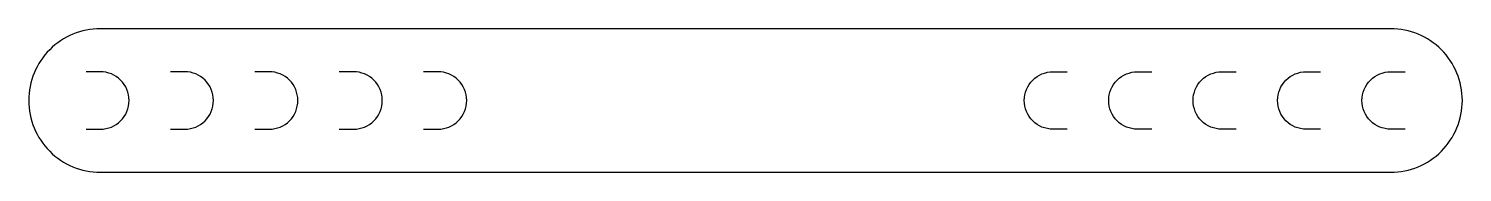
# Model space of a CAD drawing. Extents: x 3031 to 3231, y 1763 to 1783.
import ezdxf

# ---------------------------------------------------------------- set-up
doc = ezdxf.new("R2010")
doc.units = 0
doc.layers.get('0').update_dxf_attribs({"linetype": 'CONTINUOUS'})

msp = doc.modelspace()

# ---------------------------------------------------------------- linework, layer by layer
msp.add_lwpolyline([(3040.63, 1762.76), (3220.63, 1762.76, 0.414214), (3230.63, 1772.76), (3230.63, 1772.76, 0.414214), (3220.63, 1782.76), (3040.63, 1782.76, 0.414214), (3030.63, 1772.76), (3030.63, 1772.76, 0.414214)], format="xyb", close=True)
for points in [[(3038.63, 1768.76), (3040.63, 1768.76), (3040.63, 1768.76, 0.414214), (3044.63, 1772.76, 0.414214), (3040.63, 1776.76), (3040.63, 1776.76), (3038.63, 1776.76)], [(3050.4, 1768.76), (3052.4, 1768.76), (3052.4, 1768.76, 0.414214), (3056.4, 1772.76, 0.414214), (3052.4, 1776.76), (3052.4, 1776.76), (3050.4, 1776.76)], [(3062.18, 1768.76), (3064.18, 1768.76), (3064.18, 1768.76, 0.414214), (3068.18, 1772.76, 0.414214), (3064.18, 1776.76), (3064.18, 1776.76), (3062.18, 1776.76)], [(3073.96, 1768.76), (3075.96, 1768.76), (3075.96, 1768.76, 0.414214), (3079.96, 1772.76, 0.414214), (3075.96, 1776.76), (3075.96, 1776.76), (3073.96, 1776.76)], [(3085.73, 1768.76), (3087.73, 1768.76), (3087.73, 1768.76, 0.414214), (3091.73, 1772.76, 0.414214), (3087.73, 1776.76), (3087.73, 1776.76), (3085.73, 1776.76)], [(3175.52, 1768.76), (3173.52, 1768.76), (3173.52, 1768.76, -0.414214), (3169.52, 1772.76, -0.414214), (3173.52, 1776.76), (3173.52, 1776.76), (3175.52, 1776.76)], [(3187.3, 1768.76), (3185.3, 1768.76), (3185.3, 1768.76, -0.414214), (3181.3, 1772.76, -0.414214), (3185.3, 1776.76), (3185.3, 1776.76), (3187.3, 1776.76)], [(3199.07, 1768.76), (3197.07, 1768.76), (3197.07, 1768.76, -0.414214), (3193.07, 1772.76, -0.414214), (3197.07, 1776.76), (3197.07, 1776.76), (3199.07, 1776.76)], [(3210.85, 1768.76), (3208.85, 1768.76), (3208.85, 1768.76, -0.414214), (3204.85, 1772.76, -0.414214), (3208.85, 1776.76), (3208.85, 1776.76), (3210.85, 1776.76)], [(3222.63, 1768.76), (3220.63, 1768.76), (3220.63, 1768.76, -0.414214), (3216.63, 1772.76, -0.414214), (3220.63, 1776.76), (3220.63, 1776.76), (3222.63, 1776.76)]]:
    msp.add_lwpolyline(points, format="xyb")

doc.saveas('drawing.dxf')
